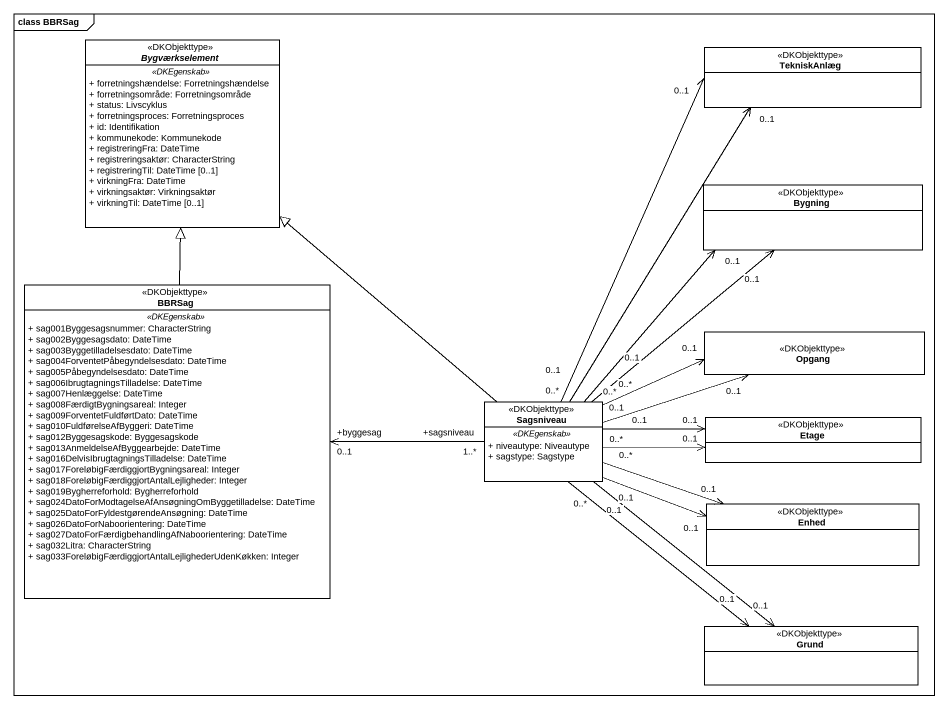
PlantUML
@startuml
mainframe class BBRSag
hide circle
hide empty members
skinparam classAttributeIconSize 0
abstract class Bygværkselement <<DKObjekttype>> {
  .. <<DKEgenskab>> ..
  + forretningshændelse: Forretningshændelse
  + forretningsområde: Forretningsområde
  + status: Livscyklus
  + forretningsproces: Forretningsproces
  + id: Identifikation
  + kommunekode: Kommunekode
  + registreringFra: DateTime
  + registreringsaktør: CharacterString
  + registreringTil: DateTime [0..1]
  + virkningFra: DateTime
  + virkningsaktør: Virkningsaktør
  + virkningTil: DateTime [0..1]
}
class TekniskAnlæg <<DKObjekttype>> #FFFFFF
class Bygning <<DKObjekttype>>
class BBRSag <<DKObjekttype>> {
  .. <<DKEgenskab>> ..
  + sag001Byggesagsnummer: CharacterString
  + sag002Byggesagsdato: DateTime
  + sag003Byggetilladelsesdato: DateTime
  + sag004ForventetPåbegyndelsesdato: DateTime
  + sag005Påbegyndelsesdato: DateTime
  + sag006IbrugtagningsTilladelse: DateTime
  + sag007Henlæggelse: DateTime
  + sag008FærdigtBygningsareal: Integer
  + sag009ForventetFuldførtDato: DateTime
  + sag010FuldførelseAfByggeri: DateTime
  + sag012Byggesagskode: Byggesagskode
  + sag013AnmeldelseAfByggearbejde: DateTime
  + sag016DelvisIbrugtagningsTilladelse: DateTime
  + sag017ForeløbigFærdiggjortBygningsareal: Integer
  + sag018ForeløbigFærdiggjortAntalLejligheder: Integer
  + sag019Bygherreforhold: Bygherreforhold
  + sag024DatoForModtagelseAfAnsøgningOmByggetilladelse: DateTime
  + sag025DatoForFyldestgørendeAnsøgning: DateTime
  + sag026DatoForNaboorientering: DateTime
  + sag027DatoForFærdigbehandlingAfNaboorientering: DateTime
  + sag032Litra: CharacterString
  + sag033ForeløbigFærdiggjortAntalLejlighederUdenKøkken: Integer
}
class Opgang <<DKObjekttype>>
class Sagsniveau <<DKObjekttype>> {
  .. <<DKEgenskab>> ..
  + niveautype: Niveautype
  + sagstype: Sagstype
}
class Etage <<DKObjekttype>>
class Enhed <<DKObjekttype>>
class Grund <<DKObjekttype>>
BBRSag -up-|> Bygværkselement
Sagsniveau -up-|> Bygværkselement
Sagsniveau "0..*" -up-> "0..1" TekniskAnlæg
Sagsniveau "0..1" -up-> "0..1" TekniskAnlæg
Sagsniveau "0..1" -up-> "0..1" Bygning
Sagsniveau "0..*" -up-> "0..1" Bygning
Sagsniveau "+sagsniveau\n1..*" -left-> "+byggesag\n0..1" BBRSag
Sagsniveau "0..1" -right-> "0..1" Opgang
Sagsniveau "0..*" -right-> "0..1" Opgang
Sagsniveau "0..*" -right-> "0..1" Etage
Sagsniveau "0..1" -right-> "0..1" Etage
Sagsniveau "0..*" -right-> "0..1" Enhed
Sagsniveau "0..1" -right-> "0..1" Enhed
Sagsniveau "0..1" --> "0..1" Grund
Sagsniveau "0..*" --> "0..1" Grund
@enduml
